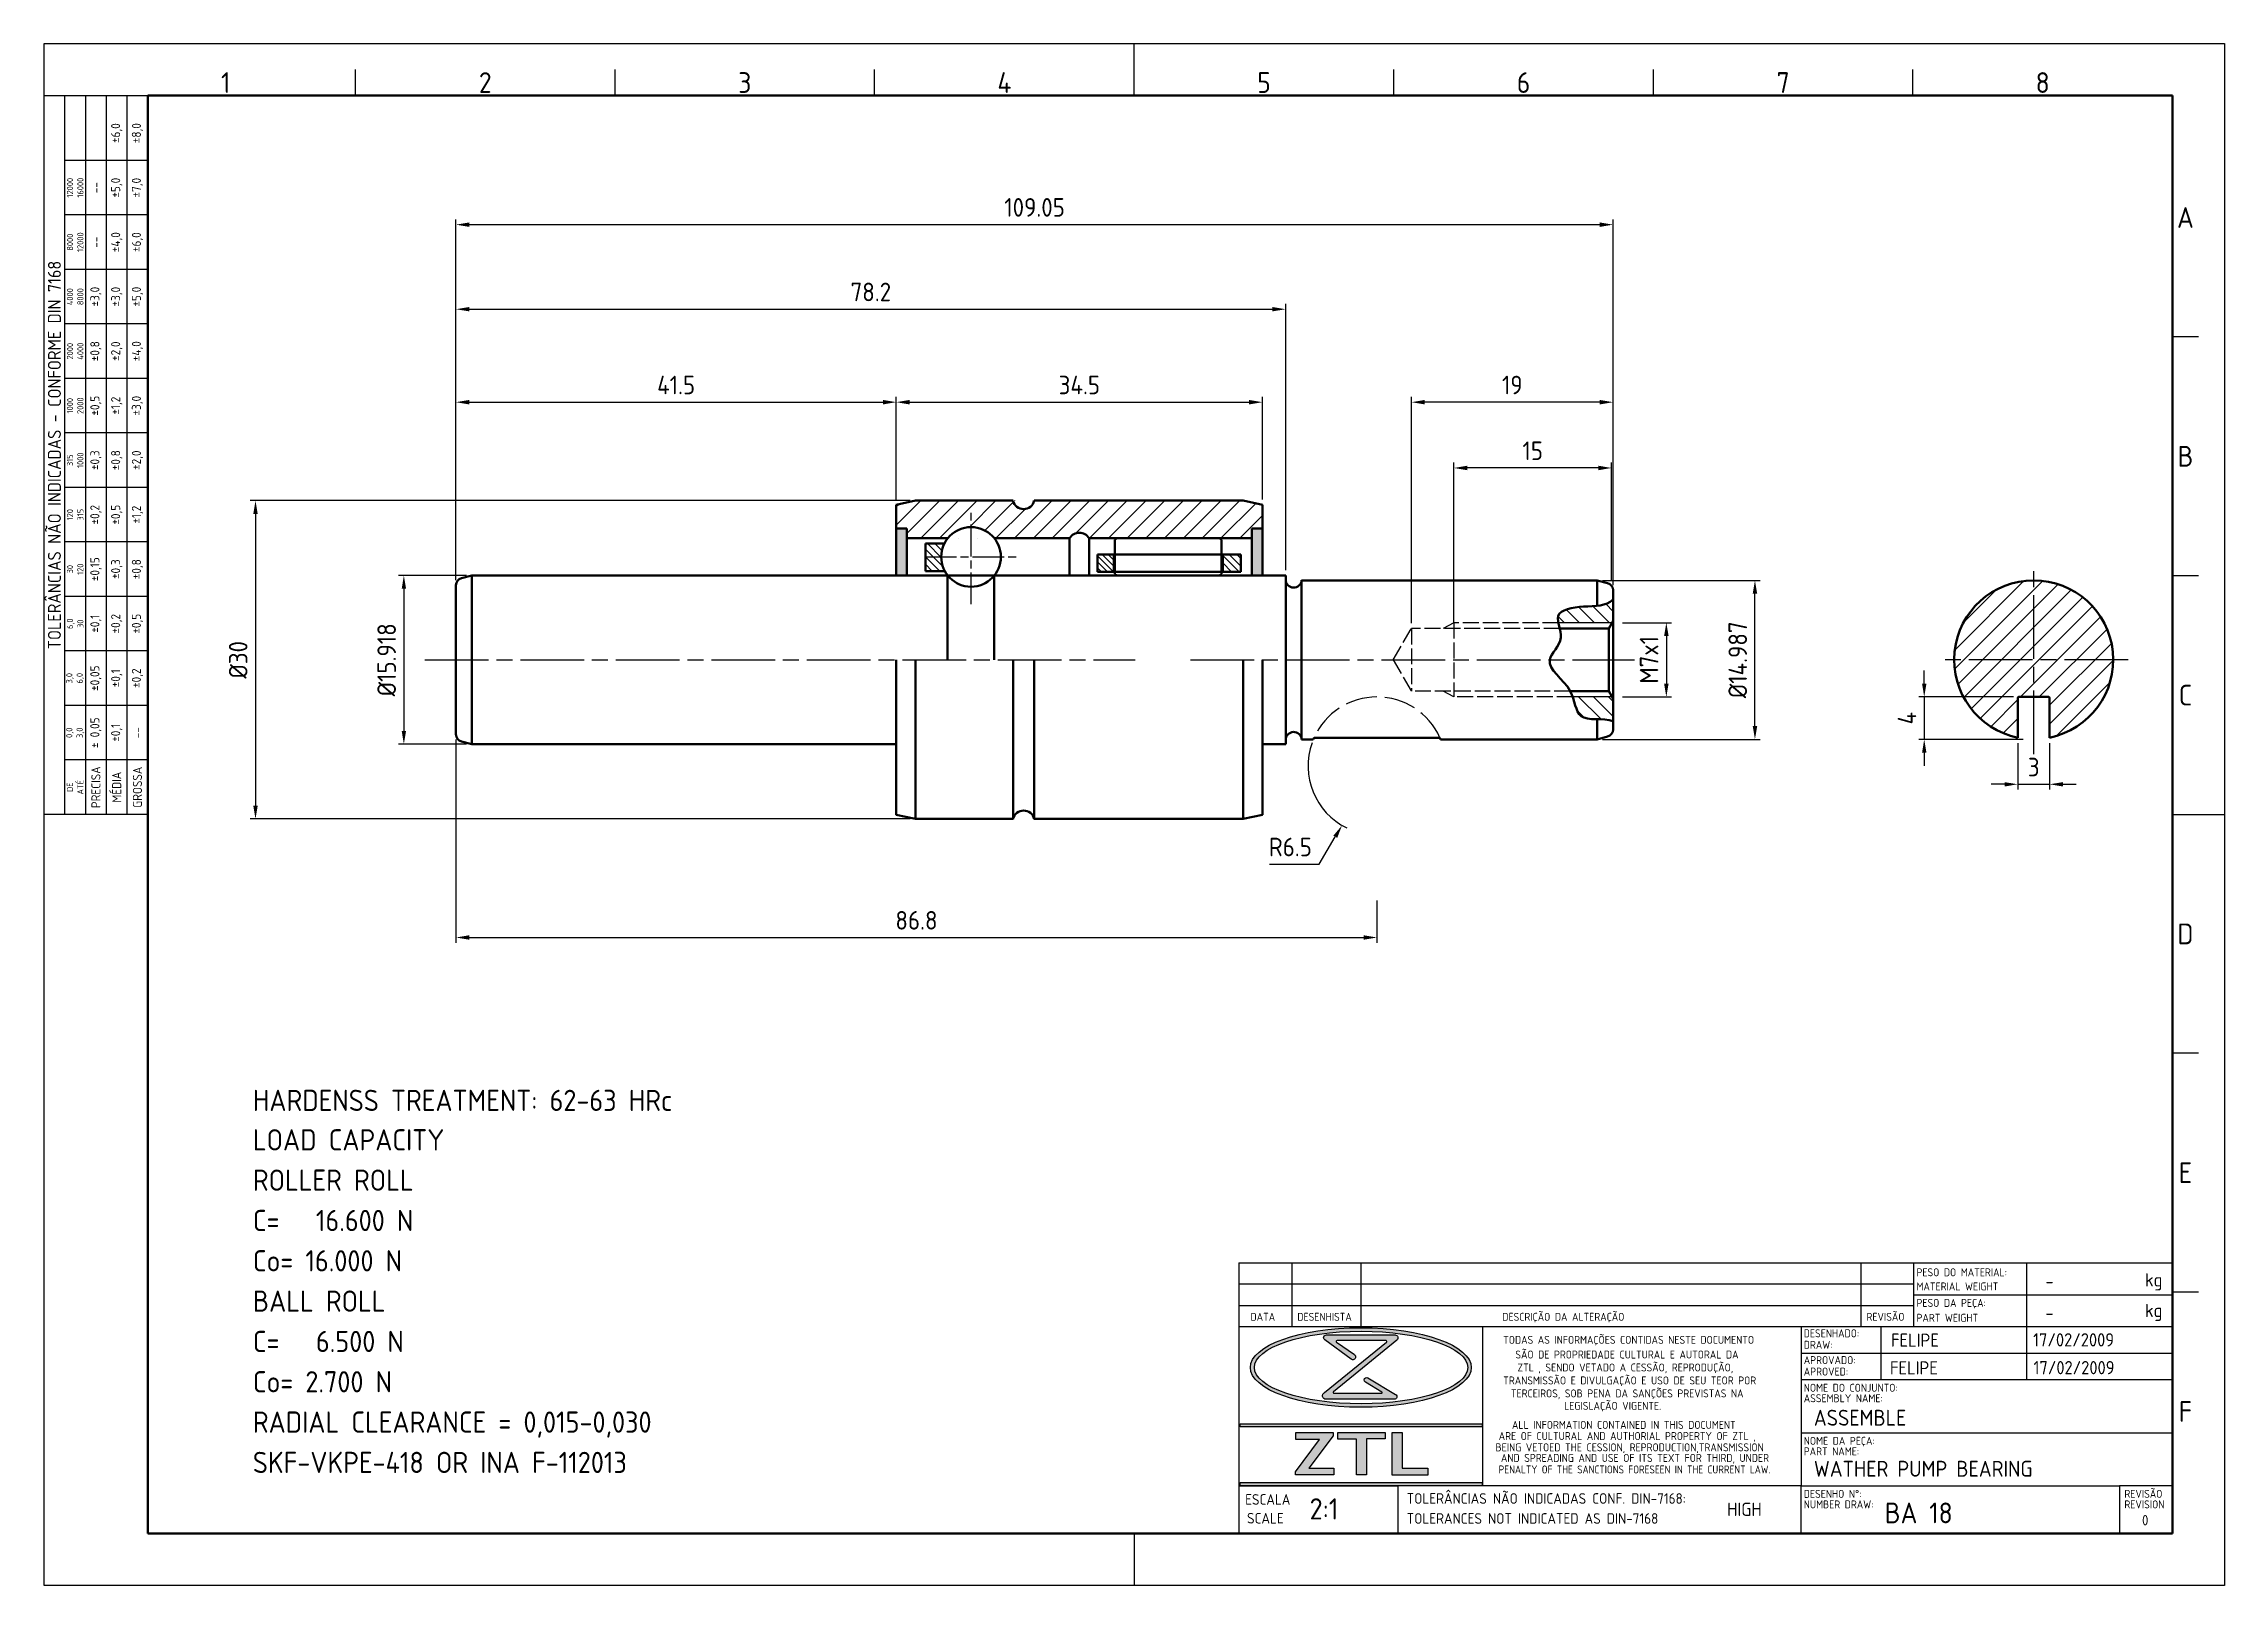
# Model space of a CAD drawing. Extents: x 0 to 205, y 0 to 145.
import ezdxf
from ezdxf.enums import TextEntityAlignment as Align

# ---------------------------------------------------------------- set-up
doc = ezdxf.new("R2010")
doc.units = 0
doc.header["$LTSCALE"] = 0.5
for name, pattern in [('AM_ISO02W050', [7.5, 6, -1.5]), ('AM_ISO02W050x2', [3.75, 3, -0.75]), ('AM_ISO08W050', [18, 12, -1.5, 3, -1.5]), ('AM_ISO08W050x2', [9, 6, -0.75, 1.5, -0.75])]:
    doc.linetypes.add(name, pattern=pattern)
doc.layers.get('0').update_dxf_attribs({"linetype": 'CONTINUOUS'})
doc.layers.get('Defpoints').update_dxf_attribs({"linetype": 'CONTINUOUS'})
for name, color, linetype, lineweight in [('AM_0', 7, 'CONTINUOUS', 50), ('AM_3', 6, 'AM_ISO02W050', 25), ('AM_5', 3, 'CONTINUOUS', 25), ('AM_7', 4, 'AM_ISO08W050', 25), ('AM_8', 1, 'CONTINUOUS', 25), ('AM_BOR', 7, 'CONTINUOUS', 50)]:
    doc.layers.add(name, color=color, linetype=linetype, lineweight=lineweight)
doc.styles.add('ACISOTS', font='isocp.shx', dxfattribs={"height": 1})
doc.styles.get("Standard").update_dxf_attribs({"font": 'ISOCP.SHX'})
doc.dimstyles.new('AM_ISO', dxfattribs={"dimtxt": 3.5, "dimasz": 2.5, "dimexe": 1, "dimexo": 1, "dimgap": 1.5, "dimtad": 1, "dimdsep": 46, "dimtxsty": 'Standard', "dimcen": 0, "dimclrd": 256, "dimclre": 256, "dimclrt": 2, "dimadec": 0, "dimazin": 2, "dimtp": 0.1, "dimtm": 0.1, "dimtfac": 0.71, "dimtdec": 3, "dimtmove": 0, "dimatfit": 3, "dimfxl": 1, "dimlwd": -1, "dimlwe": -1, "dimarcsym": 0})
doc.dimstyles.new('AM_ISO$4', dxfattribs={"dimtxt": 3.5, "dimasz": 2.5, "dimexe": 1, "dimexo": 1, "dimgap": 1.5, "dimtad": 1, "dimtoh": 1, "dimdsep": 46, "dimtxsty": 'Standard', "dimcen": 0, "dimclrd": 256, "dimclre": 256, "dimclrt": 2, "dimadec": 0, "dimazin": 2, "dimtp": 0.1, "dimtm": 0.1, "dimtfac": 0.71, "dimtofl": 0, "dimtmove": 0, "dimatfit": 3, "dimfxl": 1, "dimlwd": -1, "dimlwe": -1, "dimarcsym": 0})

# ---------------------------------------------------------------- blocks, each defined once
blk = doc.blocks.new('A3 ZTL')
for p, q in [((19.57, 280.82), (19.57, 9.78)), ((401.17, 280.82), (19.57, 280.82)), ((401.17, 9.78), (401.17, 280.82)), ((19.57, 9.78), (401.17, 9.78))]:
    blk.add_line(p, q)
at = {"layer": 'AM_BOR', "color": 135, "lineweight": 25}
for p, q in [((0, 0), (0, 290.61)), ((0, 290.61), (410.96, 290.61)), ((205.48, 280.82), (205.48, 290.61)), ((410.96, 290.61), (410.96, 0)), ((58.71, 280.82), (58.71, 285.71)), ((107.63, 280.82), (107.63, 285.71)), ((156.56, 280.82), (156.56, 285.71)), ((254.4, 280.82), (254.4, 285.71)), ((303.33, 280.82), (303.33, 285.71)), ((352.25, 280.82), (352.25, 285.71)), ((3.91, 145.3), (3.91, 280.82)), ((7.83, 280.82), (7.83, 145.3)), ((11.74, 280.82), (11.74, 145.3)), ((15.66, 145.3), (15.66, 280.82)), ((19.57, 268.59), (3.91, 268.59)), ((19.57, 258.32), (3.91, 258.32)), ((19.57, 248.04), (3.91, 248.04)), ((19.57, 237.77), (3.91, 237.77)), ((406.07, 235.32), (401.17, 235.32)), ((19.57, 227.5), (3.91, 227.5)), ((19.57, 217.22), (3.91, 217.22)), ((19.57, 206.95), (3.91, 206.95)), ((19.57, 196.67), (3.91, 196.67)), ((406.07, 190.31), (401.17, 190.31)), ((19.57, 186.4), (3.91, 186.4)), ((19.57, 176.13), (3.91, 176.13)), ((19.57, 165.85), (3.91, 165.85)), ((19.57, 155.58), (3.91, 155.58)), ((401.17, 145.3), (410.96, 145.3)), ((406.07, 100.29), (401.17, 100.29)), ((406.07, 55.28), (401.17, 55.28)), ((205.48, 9.78), (205.48, 0)), ((410.96, 0), (0, 0))]:
    blk.add_line(p, q, dxfattribs=at)
blk.add_lwpolyline([(19.57, 145.3), (0, 145.3), (0, 280.82), (19.57, 280.82)], close=True, dxfattribs=at)
at = {"layer": 'AM_BOR', "color": 135, "lineweight": 25, "style": 'ACISOTS'}
for s, p in [('1', (34.25, 283.27)), ('2', (83.17, 283.27)), ('3', (132.09, 283.27)), ('4', (181.02, 283.27)), ('5', (229.94, 283.27)), ('6', (278.86, 283.27)), ('7', (327.79, 283.27)), ('8', (376.71, 283.27)), ('A', (403.62, 257.83)), ('B', (403.62, 212.82)), ('C', (403.62, 167.81)), ('D', (403.62, 122.8)), ('E', (403.62, 77.79)), ('F', (403.62, 32.78))]:
    blk.add_text(s, height=3.91, dxfattribs=at).set_placement(p, align=Align.MIDDLE)
at = {"layer": 'AM_BOR', "color": 135, "lineweight": 25, "attachment_point": 5, "rotation": 90}
for s, insert, char_height, width in [('±6,0', (13.7, 273.73), 1.712, 10.274), ('±8,0', (17.61, 273.73), 1.712, 10.274), ('12000\\P16000', (5.87, 263.45), 1.174, 10.274), ('--', (9.78, 263.45), 1.712, 10.274), ('±5,0', (13.7, 263.45), 1.712, 10.274), ('±7,0', (17.61, 263.45), 1.712, 10.274), ('±4,0', (13.7, 253.18), 1.712, 10.274), ('±6,0', (17.61, 253.18), 1.712, 10.274), ('8000\\P12000', (5.87, 253.18), 1.174, 10.274), ('--', (9.78, 253.18), 1.712, 10.274), ('{\\Fisocp.shx|c0;TOLERÂNCIAS NÃO INDICADAS - CONFORME DIN 7168}', (1.96, 213.06), 2.4462, 135.5186), ('4000\\P8000', (5.87, 242.91), 1.174, 10.274), ('±3,0', (9.78, 242.91), 1.712, 10.274), ('±3,0', (13.7, 242.91), 1.712, 10.274), ('±5,0', (17.61, 242.91), 1.712, 10.274), ('±0,8', (9.78, 232.63), 1.712, 10.274), ('±2,0', (13.7, 232.63), 1.712, 10.274), ('±4,0', (17.61, 232.63), 1.712, 10.274), ('2000\\P4000', (5.87, 232.63), 1.174, 10.274), ('1000\\P2000', (5.87, 222.36), 1.174, 10.274), ('±0,5', (9.78, 222.36), 1.712, 10.274), ('±1,2', (13.7, 222.36), 1.712, 10.274), ('±3,0', (17.61, 222.36), 1.712, 10.274), ('±0,3', (9.78, 212.08), 1.712, 10.274), ('±0,8', (13.7, 212.08), 1.712, 10.274), ('±2,0', (17.61, 212.08), 1.712, 10.274), ('315\\P1000', (5.87, 212.08), 1.174, 10.274), ('120\\P315', (5.87, 201.81), 1.174, 10.274), ('±0,2', (9.78, 201.81), 1.712, 10.274), ('±0,5', (13.7, 201.81), 1.712, 10.274), ('±1,2', (17.61, 201.81), 1.712, 10.274), ('±0,15', (9.78, 191.54), 1.712, 10.274), ('±0,3', (13.7, 191.54), 1.712, 10.274), ('±0,8', (17.61, 191.54), 1.712, 10.274), ('30\\P120', (5.87, 191.54), 1.174, 10.274), ('6,0\\P30', (5.87, 181.26), 1.174, 10.274), ('±0,1', (9.78, 181.26), 1.712, 10.274), ('±0,2', (13.7, 181.26), 1.712, 10.274), ('±0,5', (17.61, 181.26), 1.712, 10.274), ('±0,05', (9.78, 170.99), 1.712, 10.274), ('±0,2', (17.61, 170.99), 1.712, 10.274), ('3,0\\P6,0', (5.87, 170.99), 1.174, 10.274), ('±0,1', (13.7, 170.99), 1.712, 10.274), ('0,0\\P3,0', (5.87, 160.71), 1.174, 10.274), ('± 0,05', (9.78, 160.71), 1.712, 10.274), ('\\pt4.69206;±0,1', (13.7, 160.71), 1.7123, 10.274), ('--', (17.61, 160.71), 1.712, 10.274), ('PRECISA', (9.78, 150.44), 1.712, 10.274), ('MÉDIA', (13.7, 150.44), 1.712, 10.274), ('GROSSA', (17.61, 150.44), 1.712, 10.274), ('{\\Fisocp.shx|c0;DE\\PATÉ}', (5.87, 150.44), 1.1742, 10.274)]:
    blk.add_mtext(s, dxfattribs=dict(at, insert=insert, char_height=char_height, width=width))
blk = doc.blocks.new('LEGENDAZTL-1')
at = {"layer": 'AM_8'}
h = blk.add_hatch(color=135, dxfattribs=at)
edge = h.paths.add_edge_path()
edge.add_ellipse((23.01, 31.29), major_axis=(20.82, 0), ratio=0.359907, start_angle=191.4592, end_angle=452.8175)
edge.add_ellipse((23.01, 31.29), major_axis=(20.82, 0), ratio=0.359907, start_angle=92.8175, end_angle=191.4592)
edge = h.paths.add_edge_path(flags=16)
edge.add_ellipse((23.07, 31.29), major_axis=(20.11, 0), ratio=0.340664, start_angle=93.067, end_angle=371.4592)
edge.add_ellipse((23.07, 31.29), major_axis=(20.11, 0), ratio=0.340664, start_angle=11.4592, end_angle=93.067)
h = blk.add_hatch(color=135, dxfattribs=at)
edge = h.paths.add_edge_path()
edge.add_line((27.86, 36.04), (16.14, 26.55))
edge.add_arc((16.46, 25.96), 0.662, 118.1409, 270)
edge.add_line((16.46, 25.3), (29.34, 25.3))
edge.add_arc((29.33, 25.79), 0.488, 271.9685, 418.9108)
edge.add_line((29.58, 26.21), (24.36, 29.35))
edge.add_arc((24.11, 28.95), 0.475, 58.6682, 238.8052)
edge.add_line((23.87, 28.54), (26.98, 26.65))
edge.add_arc((26.92, 26.56), 0.12, -90, 54.6545, ccw=False)
edge.add_line((26.92, 26.44), (17.93, 26.44))
edge.add_arc((17.96, 26.6), 0.167, 129.2364, 260.8226, ccw=False)
edge.add_line((17.86, 26.73), (29.79, 36.47))
edge.add_arc((29.47, 36.9), 0.529, 306.0702, 450)
edge.add_line((29.47, 37.43), (16.54, 37.43))
edge.add_arc((16.52, 36.92), 0.513, 87.7272, 233.7471)
edge.add_line((16.21, 36.5), (21.18, 32.86))
edge.add_arc((21.5, 33.28), 0.527, 232.4714, 414.7334)
edge.add_line((21.81, 33.71), (18.46, 36.07))
edge.add_arc((18.53, 36.2), 0.144, 90, 242.5235, ccw=False)
edge.add_line((18.53, 36.35), (27.78, 36.35))
edge.add_arc((27.75, 36.17), 0.176, -50.9964, 80.7655, ccw=False)
for points in [[(0.28, 20.1), (45.87, 20.1), (45.87, 20.7), (0.28, 20.7)], [(10.71, 11.65), (10.71, 11.05), (17.9, 11.05), (17.9, 12.32), (13.24, 12.32), (17.77, 18.44), (17.77, 19.04), (10.78, 19.04), (10.78, 17.71), (15.21, 17.71)], [(18.7, 17.78), (22.17, 17.78), (22.17, 11.05), (24.07, 11.05), (24.07, 17.84), (27.63, 17.84), (27.63, 19.04), (18.7, 19.04)], [(35.62, 11.02), (35.62, 12.32), (30.79, 12.32), (30.79, 19.04), (28.93, 19.04), (28.93, 11.02)], [(45.87, 9.6), (0.28, 9.6), (0.28, 9), (45.87, 9)]]:
    blk.add_hatch(color=135, dxfattribs=at).paths.add_polyline_path(points)
at = {"layer": 'AM_8', "color": 135}
for p, q in [((0, 51), (176, 51)), ((0, 51), (0, 0)), ((10, 51), (10, 39)), ((23, 51), (23, 39)), ((117.25, 51), (117.25, 39)), ((127.25, 39), (127.25, 51)), ((148.5, 51), (148.5, 45)), ((176, 0), (176, 51)), ((127.25, 47), (0, 47)), ((0, 43), (127.25, 43)), ((127.25, 45), (176, 45)), ((148.5, 45), (148.5, 39)), ((0, 39), (106, 39)), ((16.54, 37.43), (29.47, 37.43)), ((45.93, 39), (45.93, 9)), ((106, 39), (106, 20)), ((106, 39), (176, 39)), ((121, 39), (121, 29)), ((148.5, 39), (148.5, 29)), ((106, 34), (176, 34)), ((106, 29), (176, 29)), ((0.28, 20.1), (0.28, 20.7)), ((0.28, 20.7), (45.87, 20.7)), ((45.87, 20.7), (45.87, 20.1)), ((45.87, 20.1), (0.28, 20.1)), ((10.71, 11.65), (15.21, 17.71)), ((10.78, 17.71), (10.78, 19.04)), ((10.78, 19.04), (17.77, 19.04)), ((15.21, 17.71), (10.78, 17.71)), ((17.77, 18.44), (13.24, 12.32)), ((17.77, 19.04), (17.77, 18.44)), ((18.7, 17.78), (18.7, 19.04)), ((18.7, 19.04), (27.63, 19.04)), ((22.17, 17.78), (18.7, 17.78)), ((22.17, 11.05), (22.17, 17.78)), ((24.07, 17.84), (24.07, 11.05)), ((27.63, 17.84), (24.07, 17.84)), ((27.63, 19.04), (27.63, 17.84)), ((28.93, 11.02), (28.93, 19.04)), ((28.93, 19.04), (30.79, 19.04)), ((30.79, 19.04), (30.79, 12.32)), ((106, 20), (106, 9)), ((106, 19), (176, 19)), ((0, 9), (30, 9)), ((106, 9), (0, 9)), ((0.28, 9.6), (45.87, 9.6)), ((0.28, 9), (0.28, 9.6)), ((45.87, 9), (0.28, 9)), ((10.71, 11.05), (10.71, 11.65)), ((17.9, 11.05), (10.71, 11.05)), ((13.24, 12.32), (17.9, 12.32)), ((17.9, 12.32), (17.9, 11.05)), ((24.07, 11.05), (22.17, 11.05)), ((35.62, 11.02), (28.93, 11.02)), ((30, 9), (30, 0)), ((30.79, 12.32), (35.62, 12.32)), ((35.62, 12.32), (35.62, 11.02)), ((45.87, 9.6), (45.87, 9)), ((106, 0), (106, 9)), ((106, 9), (166, 9)), ((176, 9), (166, 9)), ((166, 9), (166, 0)), ((0, 0), (176, 0))]:
    blk.add_line(p, q, dxfattribs=at)
blk.add_lwpolyline([(16.54, 37.43), (29.47, 37.43, -0.726075), (29.79, 36.47), (17.86, 26.73, 0.646844), (17.93, 26.44), (26.92, 26.44, 0.730915), (26.98, 26.65), (23.87, 28.54, -1.001197), (24.36, 29.35), (29.58, 26.21, -0.746343), (29.34, 25.3), (16.46, 25.3, -0.780296), (16.14, 26.55), (27.86, 36.04, 0.647932), (27.78, 36.35), (18.53, 36.35, 0.78497), (18.46, 36.07), (21.81, 33.71, -1.019937), (21.18, 32.86), (16.21, 36.5, -0.740095), (16.54, 37.43, -0.257794)], format="xyb", dxfattribs=at)
for centre, major_axis, ratio in [((23.01, 31.29), (-20.82, 0), 0.359907), ((23.07, 31.29), (-20.11, 0), 0.340664)]:
    blk.add_ellipse(centre, major_axis=major_axis, ratio=ratio, dxfattribs=at)
for s, height, p in [('PESO DO MATERIAL:', 1.5, (127.75, 48.48)), ('MATERIAL WEIGHT', 1.5, (127.75, 45.82)), ('kg', 2.5, (170.83, 46.56)), ('DATA', 1.5, (2.22, 40.09)), ('DESENHISTA', 1.5, (11.05, 40.09)), ('DESCRIÇÃO DA ALTERAÇÃO', 1.5, (49.68, 40.09)), ('REVISÃO', 1.5, (118.32, 40.09)), ('PESO DA PEÇA:', 1.5, (127.75, 42.71)), ('PART WEIGHT', 1.5, (127.75, 39.91)), ('kg', 2.5, (170.83, 40.79)), ('TODAS AS INFORMAÇÕES CONTIDAS NESTE DOCUMENTO', 1.5, (49.85, 35.75)), ('DESENHADO:', 1.5, (106.5, 36.98)), ('SÃO DE PROPRIEDADE CULTURAL E AUTORAL DA', 1.5, (52.14, 32.98)), ('APROVADO:', 1.5, (106.5, 31.93)), ('DRAW:', 1.5, (106.5, 34.82)), ('TRANSMISSÃO E DIVULGAÇÃO E USO DE SEU TEOR POR', 1.5, (49.85, 28.1)), ('ZTL , SENDO VETADO A CESSÃO, REPRODUÇÃO,', 1.5, (52.53, 30.54)), ('APROVED:', 1.5, (106.5, 29.77)), ('TERCEIROS, SOB PENA DA SANÇÕES PREVISTAS NA', 1.5, (51.3, 25.66)), ('LEGISLAÇÃO VIGENTE.', 1.5, (61.33, 23.31)), ('ASSEMBLY NAME:', 1.5, (106.5, 24.74)), ('NOME DO CONJUNTO:', 1.5, (106.5, 26.72)), ('ALL INFORMATION CONTAINED IN THIS DOCUMENT', 1.5, (51.5, 19.72)), ('BEING VETOED THE CESSION, REPRODUCTION,TRANSMISSION', 1.5, (48.41, 15.49)), ('ARE OF CULTURAL AND AUTHORIAL PROPERTY OF ZTL ,', 1.5, (49, 17.62)), ('NOME DA PEÇA:', 1.5, (106.5, 16.72)), ('AND SPREADING AND USE OF ITS TEXT FOR THIRD, UNDER', 1.5, (49.42, 13.49)), ('PART NAME:', 1.5, (106.5, 14.74)), ('TOLERÂNCIAS NÃO INDICADAS CONF. DIN-7168:', 2, (31.66, 5.6)), ('DESENHO N%%d:', 1.5, (106.5, 6.72)), ('REVISÃO', 1.5, (166.93, 6.72)), ('ESCALA', 2, (1.21, 5.42)), ('NUMBER DRAW:', 1.5, (106.5, 4.74)), ('REVISION', 1.5, (166.93, 4.74)), ('SCALE', 2, (1.57, 1.88)), ('TOLERANCES NOT INDICATED AS DIN-7168', 2, (31.66, 1.83))]:
    blk.add_text(s, height=height, dxfattribs=at).set_placement(p)
at = {"layer": 'AM_8', "color": 135, "width": 0.95}
blk.add_text('PENALTY OF THE SANCTIONS FORESEEN IN THE CURRENT LAW.', height=1.5, dxfattribs=at).set_placement((48.99, 11.32))
at = {"layer": 'AM_8', "color": 135}
for tag, height, p in [('PESO', 2.5, (152.06, 47.53)), ('PESO', 2.5, (152.06, 41.58)), ('DESN.', 2.5, (122.94, 36.44)), ('DATADES', 2.5, (149.73, 36.5)), ('APROV', 2.5, (122.75, 31.22)), ('DATAAPROV', 2.5, (149.81, 31.25)), ('CONJUNTO', 3, (108.41, 21.81)), ('PEÇA', 3, (108.4, 12.2)), ('NºDESENHO', 3.91, (121.76, 3.88))]:
    blk.add_attdef(tag, text='', height=height, dxfattribs=at).set_placement(p, align=Align.MIDDLE_LEFT)
at = {"layer": 'AM_8', "color": 135, "style": 'ACISOTS'}
for tag, p, height in [('GEN-TITLE-SCA{12.7}', (13.36, 2.64), 4), ('GEN-TITLE-DWG{30.6}', (92.5, -2.65), 2)]:
    blk.add_attdef(tag, p, '', height=height, dxfattribs=at)
at = {"layer": 'AM_8', "color": 135}
for tag, height, p in [('TOL.N.IND', 2.5, (95.33, 4.56)), ('REV.', 1.96, (170.86, 2.49))]:
    blk.add_attdef(tag, text='', height=height, dxfattribs=at).set_placement(p, align=Align.MIDDLE_CENTER)
blk = doc.blocks.new('*D45')
at = {"layer": 'AM_5'}
for p, q in [((38.82, 79.71), (38.82, 60.56)), ((125.62, 64.54), (125.62, 60.56)), ((40.07, 61.06), (124.37, 61.06))]:
    blk.add_line(p, q, dxfattribs=at)
for points in [[(40.07, 61.27), (40.07, 60.85), (38.82, 61.06)], [(124.37, 61.27), (124.37, 60.85), (125.62, 61.06)]]:
    blk.add_solid(points, dxfattribs=at)
at = {"layer": 'Defpoints', "color": 0}
for p in [(38.82, 80.21), (125.62, 65.04), (125.62, 61.06)]:
    blk.add_point(p, dxfattribs=at)
at = {"layer": 'AM_5', "color": 3, "insert": (82.22, 62.68), "char_height": 1.75, "attachment_point": 5}
blk.add_mtext('86.8', dxfattribs=at)
blk = doc.blocks.new('*D46')
at = {"layer": 'AM_5'}
for p, q in [((39.82, 95.18), (33.41, 95.18)), ((33.91, 93.93), (33.91, 80.52)), ((39.82, 79.27), (33.41, 79.27))]:
    blk.add_line(p, q, dxfattribs=at)
for points in [[(33.71, 93.93), (34.12, 93.93), (33.91, 95.18)], [(33.71, 80.52), (34.12, 80.52), (33.91, 79.27)]]:
    blk.add_solid(points, dxfattribs=at)
at = {"layer": 'Defpoints', "color": 0}
for p in [(40.32, 95.18), (33.91, 79.27), (40.32, 79.27)]:
    blk.add_point(p, dxfattribs=at)
at = {"layer": 'AM_5', "color": 3, "insert": (32.29, 87.23), "char_height": 1.75, "attachment_point": 5, "rotation": 90}
blk.add_mtext('%%C15.918', dxfattribs=at)
blk = doc.blocks.new('*D47')
at = {"layer": 'AM_5'}
for p, q in [((81.62, 102.23), (19.43, 102.23)), ((19.93, 100.98), (19.93, 73.48)), ((81.62, 72.23), (19.43, 72.23))]:
    blk.add_line(p, q, dxfattribs=at)
for points in [[(19.72, 100.98), (20.14, 100.98), (19.93, 102.23)], [(19.72, 73.48), (20.14, 73.48), (19.93, 72.23)]]:
    blk.add_solid(points, dxfattribs=at)
at = {"layer": 'Defpoints', "color": 0}
for p in [(82.12, 102.23), (19.93, 72.23), (82.12, 72.23)]:
    blk.add_point(p, dxfattribs=at)
at = {"layer": 'AM_5', "color": 3, "insert": (18.3, 87.23), "char_height": 1.75, "attachment_point": 5, "rotation": 90}
blk.add_mtext('%%C30', dxfattribs=at)
blk = doc.blocks.new('*D48')
at = {"layer": 'AM_5'}
for p, q in [((38.82, 94.75), (38.82, 112.01)), ((40.07, 111.51), (79.07, 111.51)), ((80.32, 102.33), (80.32, 112.01))]:
    blk.add_line(p, q, dxfattribs=at)
for points in [[(40.07, 111.72), (40.07, 111.3), (38.82, 111.51)], [(79.07, 111.72), (79.07, 111.3), (80.32, 111.51)]]:
    blk.add_solid(points, dxfattribs=at)
at = {"layer": 'Defpoints', "color": 0}
for p in [(80.32, 111.51), (80.32, 101.83), (38.82, 94.25)]:
    blk.add_point(p, dxfattribs=at)
at = {"layer": 'AM_5', "color": 3, "insert": (59.57, 113.13), "char_height": 1.75, "attachment_point": 5}
blk.add_mtext('41.5', dxfattribs=at)
blk = doc.blocks.new('*D49')
at = {"layer": 'AM_5'}
for p, q in [((80.32, 102.33), (80.32, 112.01)), ((81.57, 111.51), (113.57, 111.51)), ((114.82, 102.33), (114.82, 112.01))]:
    blk.add_line(p, q, dxfattribs=at)
for points in [[(81.57, 111.72), (81.57, 111.3), (80.32, 111.51)], [(113.57, 111.72), (113.57, 111.3), (114.82, 111.51)]]:
    blk.add_solid(points, dxfattribs=at)
at = {"layer": 'Defpoints', "color": 0}
for p in [(114.82, 111.51), (80.32, 101.83), (114.82, 101.83)]:
    blk.add_point(p, dxfattribs=at)
at = {"layer": 'AM_5', "color": 3, "insert": (97.57, 113.13), "char_height": 1.75, "attachment_point": 5}
blk.add_mtext('34.5', dxfattribs=at)
blk = doc.blocks.new('*D50')
at = {"layer": 'AM_5'}
for p, q in [((38.82, 94.75), (38.82, 120.77)), ((40.07, 120.27), (115.77, 120.27)), ((117.02, 95.68), (117.02, 120.77))]:
    blk.add_line(p, q, dxfattribs=at)
for points in [[(40.07, 120.48), (40.07, 120.07), (38.82, 120.27)], [(115.77, 120.48), (115.77, 120.07), (117.02, 120.27)]]:
    blk.add_solid(points, dxfattribs=at)
at = {"layer": 'Defpoints', "color": 0}
for p in [(117.02, 120.27), (117.02, 95.18), (38.82, 94.25)]:
    blk.add_point(p, dxfattribs=at)
at = {"layer": 'AM_5', "color": 3, "insert": (77.92, 121.9), "char_height": 1.75, "attachment_point": 5}
blk.add_mtext('78.2', dxfattribs=at)
blk = doc.blocks.new('*D51')
at = {"layer": 'AM_5'}
for p, q in [((38.82, 94.75), (38.82, 128.74)), ((146.62, 128.24), (40.07, 128.24)), ((147.87, 94.28), (147.87, 128.74))]:
    blk.add_line(p, q, dxfattribs=at)
for points in [[(40.07, 128.45), (40.07, 128.03), (38.82, 128.24)], [(146.62, 128.45), (146.62, 128.03), (147.87, 128.24)]]:
    blk.add_solid(points, dxfattribs=at)
at = {"layer": 'Defpoints', "color": 0}
for p in [(38.82, 128.24), (38.82, 94.25), (147.87, 93.78)]:
    blk.add_point(p, dxfattribs=at)
at = {"layer": 'AM_5', "color": 3, "insert": (93.35, 129.87), "char_height": 1.75, "attachment_point": 5}
blk.add_mtext('109.05', dxfattribs=at)
blk = doc.blocks.new('*D52')
at = {"layer": 'AM_5'}
for p, q in [((128.87, 90.68), (128.87, 112.01)), ((146.62, 111.51), (130.12, 111.51)), ((147.87, 94.28), (147.87, 112.01))]:
    blk.add_line(p, q, dxfattribs=at)
for points in [[(130.12, 111.72), (130.12, 111.3), (128.87, 111.51)], [(146.62, 111.72), (146.62, 111.3), (147.87, 111.51)]]:
    blk.add_solid(points, dxfattribs=at)
at = {"layer": 'Defpoints', "color": 0}
for p in [(128.87, 111.51), (147.87, 93.78), (128.87, 90.18)]:
    blk.add_point(p, dxfattribs=at)
at = {"layer": 'AM_5', "color": 3, "insert": (138.37, 113.13), "char_height": 1.75, "attachment_point": 5}
blk.add_mtext('19', dxfattribs=at)
blk = doc.blocks.new('*D54')
at = {"layer": 'AM_5'}
for p, q in [((132.87, 90.68), (132.87, 105.81)), ((146.48, 105.31), (134.12, 105.31)), ((147.73, 94.71), (147.73, 105.81))]:
    blk.add_line(p, q, dxfattribs=at)
for points in [[(134.12, 105.52), (134.12, 105.1), (132.87, 105.31)], [(146.48, 105.52), (146.48, 105.1), (147.73, 105.31)]]:
    blk.add_solid(points, dxfattribs=at)
at = {"layer": 'Defpoints', "color": 0}
for p in [(132.87, 105.31), (147.73, 94.21), (132.87, 90.18)]:
    blk.add_point(p, dxfattribs=at)
at = {"layer": 'AM_5', "color": 3, "insert": (140.3, 106.93), "char_height": 1.75, "attachment_point": 5}
blk.add_mtext('15', dxfattribs=at)
blk = doc.blocks.new('*D55')
at = {"layer": 'AM_5'}
for p, q in [((120.17, 67.96), (121.69, 70.55)), ((115.5, 67.96), (120.17, 67.96))]:
    blk.add_line(p, q, dxfattribs=at)
blk.add_arc((125.62, 77.23), 6.5, 160.3313, 243.9619, dxfattribs=at)
blk.add_solid([(121.51, 70.66), (121.87, 70.45), (122.33, 71.63)], dxfattribs=at)
at = {"layer": 'Defpoints', "color": 0}
for p in [(125.62, 77.23), (122.33, 71.63)]:
    blk.add_point(p, dxfattribs=at)
at = {"layer": 'AM_5', "color": 3, "insert": (117.46, 69.59), "char_height": 1.75, "attachment_point": 5}
blk.add_mtext('R6.5', dxfattribs=at)
blk = doc.blocks.new('*D56')
at = {"layer": 'AM_5'}
for p, q in [((177.19, 84.98), (177.19, 86.23)), ((185.61, 83.73), (176.69, 83.73)), ((177.19, 83.73), (177.19, 79.73)), ((186.51, 79.73), (176.69, 79.73)), ((177.19, 78.48), (177.19, 77.23))]:
    blk.add_line(p, q, dxfattribs=at)
for points in [[(176.99, 84.98), (177.4, 84.98), (177.19, 83.73)], [(176.99, 78.48), (177.4, 78.48), (177.19, 79.73)]]:
    blk.add_solid(points, dxfattribs=at)
at = {"layer": 'Defpoints', "color": 0}
for p in [(186.11, 83.73), (177.19, 79.73), (187.01, 79.73)]:
    blk.add_point(p, dxfattribs=at)
at = {"layer": 'AM_5', "color": 3, "insert": (175.57, 81.73), "char_height": 1.75, "attachment_point": 5, "rotation": 90}
blk.add_mtext('4', dxfattribs=at)
blk = doc.blocks.new('*D57')
at = {"layer": 'AM_5'}
for p, q in [((186.01, 79.38), (186.01, 75)), ((189.01, 79.38), (189.01, 75)), ((184.76, 75.5), (183.51, 75.5)), ((186.01, 75.5), (189.01, 75.5)), ((190.26, 75.5), (191.51, 75.5))]:
    blk.add_line(p, q, dxfattribs=at)
for points in [[(184.76, 75.7), (184.76, 75.29), (186.01, 75.5)], [(190.26, 75.7), (190.26, 75.29), (189.01, 75.5)]]:
    blk.add_solid(points, dxfattribs=at)
at = {"layer": 'Defpoints', "color": 0}
for p in [(186.01, 79.88), (189.01, 79.88), (189.01, 75.5)]:
    blk.add_point(p, dxfattribs=at)
at = {"layer": 'AM_5', "color": 3, "insert": (187.51, 77.12), "char_height": 1.75, "attachment_point": 5}
blk.add_mtext('3', dxfattribs=at)
blk = doc.blocks.new('*D58')
at = {"layer": 'AM_5'}
for p, q in [((148.77, 90.73), (153.39, 90.73)), ((152.89, 89.48), (152.89, 84.98)), ((148.77, 83.73), (153.39, 83.73))]:
    blk.add_line(p, q, dxfattribs=at)
for points in [[(152.68, 89.48), (153.1, 89.48), (152.89, 90.73)], [(152.68, 84.98), (153.1, 84.98), (152.89, 83.73)]]:
    blk.add_solid(points, dxfattribs=at)
at = {"layer": 'Defpoints', "color": 0}
for p in [(148.27, 90.73), (148.27, 83.73), (152.89, 83.73)]:
    blk.add_point(p, dxfattribs=at)
at = {"layer": 'AM_5', "color": 3, "insert": (151.26, 87.23), "char_height": 1.75, "attachment_point": 5, "rotation": 90}
blk.add_mtext('M7x1', dxfattribs=at)
blk = doc.blocks.new('*D59')
at = {"layer": 'AM_5'}
for p, q in [((146.87, 94.72), (161.74, 94.72)), ((161.24, 80.98), (161.24, 93.47)), ((146.87, 79.73), (161.74, 79.73))]:
    blk.add_line(p, q, dxfattribs=at)
for points in [[(161.03, 93.47), (161.45, 93.47), (161.24, 94.72)], [(161.03, 80.98), (161.45, 80.98), (161.24, 79.73)]]:
    blk.add_solid(points, dxfattribs=at)
at = {"layer": 'Defpoints', "color": 0}
for p in [(146.37, 94.72), (161.24, 94.72), (146.37, 79.73)]:
    blk.add_point(p, dxfattribs=at)
at = {"layer": 'AM_5', "color": 3, "insert": (159.62, 87.23), "char_height": 1.75, "attachment_point": 5, "rotation": 90}
blk.add_mtext('%%C14.987', dxfattribs=at)

msp = doc.modelspace()

# ---------------------------------------------------------------- hatches: boundary and pattern name
at = {"layer": 'AM_3'}
h = msp.add_hatch(dxfattribs=at)
h.set_pattern_fill('ANSI31', color=256, scale=15, style=0)
h.paths.add_polyline_path([(78.28, 102.97), (76.72, 102.97), (76.72, 95.97), (83.47, 95.97), (83.47, 99.97, -0.267949)])
h.paths.add_polyline_path([(83.47, 63.97), (76.72, 63.97), (76.72, 56.97), (78.28, 56.97, -0.267949), (83.47, 59.97)])
h = msp.add_hatch(dxfattribs=at)
h.set_pattern_fill('ANSI31', color=256, scale=15, style=0)
h.paths.add_polyline_path([(86.47, 95.97), (90.22, 99.72), (90.22, 102.97), (88.67, 102.97, -0.267949), (83.47, 99.97), (83.47, 95.97)])
h.paths.add_polyline_path([(90.22, 56.97), (90.22, 60.22), (86.47, 63.97), (83.47, 63.97), (83.47, 59.97, -0.267949), (88.67, 56.97)])
at = {"layer": 'AM_8'}
h = msp.add_hatch(dxfattribs=at)
h.set_pattern_fill('_U', color=256, scale=1.25, angle=45, style=0, pattern_type=0)
h.set_pattern_definition([(45, (-24.8899, 0), (-0.8838835, 0.8838835), [])])
edge = h.paths.add_edge_path()
edge.add_line((82.12, 102.23), (80.32, 101.83))
edge.add_line((80.32, 101.83), (80.32, 99.6))
edge.add_line((80.32, 99.6), (81.32, 99.6))
edge.add_line((81.32, 99.6), (81.32, 98.68))
edge.add_line((81.32, 98.68), (85.16, 98.68))
edge.add_arc((87.36, 96.93), 2.81, 38.5357, 141.4643, ccw=False)
edge.add_line((89.55, 98.68), (96.65, 98.68))
edge.add_arc((97.57, 98.14), 1.07, 30.7676, 149.2324, ccw=False)
edge.add_line((98.49, 98.68), (113.82, 98.68))
edge.add_line((113.82, 98.68), (113.82, 99.6))
edge.add_line((113.82, 99.6), (114.82, 99.6))
edge.add_line((114.82, 99.6), (114.82, 101.83))
edge.add_line((114.82, 101.83), (113.02, 102.23))
edge.add_line((113.02, 102.23), (93.32, 102.23))
edge.add_arc((92.32, 102.45), 1.02, 192.6804, 347.3196, ccw=False)
edge.add_line((91.32, 102.23), (82.12, 102.23))
for points in [[(81.32, 99.6), (81.32, 95.18), (80.32, 95.18), (80.32, 99.6)], [(114.82, 99.6), (114.82, 95.18), (113.82, 95.18), (113.82, 99.6)]]:
    msp.add_hatch(color=256, dxfattribs=at).paths.add_polyline_path(points)
h = msp.add_hatch(dxfattribs=at)
h.set_pattern_fill('_U', color=256, scale=0.5, angle=45, style=0, pattern_type=0)
h.set_pattern_definition([(135, (179.9477, -5.58934), (0.3535534, 0.3535534), [])])
edge = h.paths.add_edge_path()
edge.add_line((83.08, 95.6), (83.08, 98.18))
edge.add_line((83.08, 98.18), (84.84, 98.18))
edge.add_arc((87.36, 96.93), 2.81, 513.6476, 568.2995)
edge.add_line((84.88, 95.6), (83.08, 95.6))
h = msp.add_hatch(dxfattribs=at)
h.set_pattern_fill('_U', color=256, scale=0.4, angle=45, style=0, pattern_type=0)
h.set_pattern_definition([(135, (177.01374, -5.58934), (0.2828427, 0.2828427), [])])
h.paths.add_polyline_path([(100.82, 97.16), (100.82, 95.53), (99.28, 95.53), (99.28, 97.16)])
h = msp.add_hatch(dxfattribs=at)
h.set_pattern_fill('_U', color=256, scale=0.5, angle=45, style=0, pattern_type=0)
h.set_pattern_definition([(135, (177.67533, -5.58934), (0.3535534, 0.3535534), [])])
h.paths.add_polyline_path([(112.79, 97.16), (112.79, 95.53), (111.08, 95.53), (111.08, 97.16)])
h = msp.add_hatch(dxfattribs=at)
h.set_pattern_fill('_U', color=256, scale=1.25, angle=45, style=0, pattern_type=0)
h.set_pattern_definition([(45, (0, 0), (-0.8838835, 0.8838835), [])])
edge = h.paths.add_edge_path()
edge.add_arc((186.11, 83.63), 0.1, 90, 180, ccw=False)
edge.add_line((186.11, 83.73), (188.91, 83.73))
edge.add_arc((188.91, 83.63), 0.1, 0, 90, ccw=False)
edge.add_line((189.01, 83.63), (189.01, 79.88))
edge.add_arc((187.51, 87.23), 7.49, 281.5471, 618.4529)
edge.add_line((186.01, 79.88), (186.01, 83.63))
h = msp.add_hatch(dxfattribs=at)
h.set_pattern_fill('_USER', color=256, angle=135, style=0, pattern_type=0)
h.set_pattern_definition([(135, (6.3218, 0), (-0.707107, -0.707107), [])])
edge = h.paths.add_edge_path()
edge.add_spline(control_points=[(147.87, 92.92), (147.18, 92.26), (145.39, 92.38), (142.55, 91.93), (142.66, 90.95), (142.71, 90.73)], knot_values=[0, 0, 0, 0, 2.870121, 5.430741, 6.123427, 6.123427, 6.123427, 6.123427], degree=3, periodic=0)
edge.add_line((142.71, 90.73), (147.77, 90.73))
edge.add_line((147.77, 90.73), (147.87, 90.9))
edge.add_line((147.87, 90.9), (147.87, 92.92))
edge = h.paths.add_edge_path()
edge.add_spline(control_points=[(144.06, 83.73), (144.31, 83.01), (144.57, 81.17), (146.92, 81.81), (147.87, 81.44)], knot_values=[13.856729, 13.856729, 13.856729, 13.856729, 15.8856, 18.948168, 18.948168, 18.948168, 18.948168], degree=3, periodic=0)
edge.add_line((147.87, 81.44), (147.87, 83.55))
edge.add_line((147.87, 83.55), (147.77, 83.73))
edge.add_line((147.77, 83.73), (144.06, 83.73))

# ---------------------------------------------------------------- linework, layer by layer
at = {"layer": 'AM_0'}
for p, q in [((82.12, 102.23), (80.32, 101.83)), ((80.32, 101.83), (80.32, 95.18)), ((91.32, 102.23), (82.12, 102.23)), ((113.02, 102.23), (93.32, 102.23)), ((113.02, 102.23), (114.82, 101.83)), ((114.82, 95.18), (114.82, 101.83)), ((80.32, 99.6), (81.32, 99.6)), ((81.32, 99.6), (81.32, 95.18)), ((85.16, 98.68), (81.32, 98.68)), ((96.65, 98.68), (89.55, 98.68)), ((96.65, 98.68), (96.65, 95.18)), ((113.82, 98.68), (98.49, 98.68)), ((98.49, 98.68), (98.49, 95.18)), ((114.82, 99.6), (113.82, 99.6)), ((113.82, 99.6), (113.82, 95.18)), ((84.84, 98.18), (83.08, 98.18)), ((83.08, 98.18), (83.08, 95.6)), ((99.28, 97.16), (100.82, 97.16)), ((99.28, 95.53), (99.28, 97.16)), ((100.82, 97.16), (100.82, 95.53)), ((100.82, 97.16), (111.08, 97.16)), ((111.08, 97.16), (112.79, 97.16)), ((111.08, 95.53), (111.08, 97.16)), ((112.79, 97.16), (112.79, 95.53)), ((40.32, 95.18), (39.34, 94.92)), ((40.32, 95.18), (104.12, 95.18)), ((40.32, 95.18), (40.32, 79.27)), ((83.08, 95.6), (84.88, 95.6)), ((85.16, 95.18), (85.16, 87.23)), ((89.55, 95.18), (89.55, 87.23)), ((100.82, 95.53), (99.28, 95.53)), ((111.08, 95.53), (100.82, 95.53)), ((109.18, 95.18), (117.02, 95.18)), ((112.79, 95.53), (111.08, 95.53)), ((117.02, 95.18), (117.02, 79.27)), ((118.52, 94.72), (146.37, 94.72)), ((118.52, 79.73), (118.52, 94.72)), ((146.37, 94.72), (146.37, 92.32)), ((146.37, 94.72), (147.35, 94.46)), ((38.82, 80.21), (38.82, 94.25)), ((147.87, 93.78), (147.87, 80.67)), ((147.46, 90.18), (147.87, 90.9)), ((147.46, 90.18), (142.85, 90.18)), ((147.46, 84.27), (147.46, 90.18)), ((80.32, 87.23), (80.32, 72.62)), ((82.12, 87.23), (82.12, 72.23)), ((91.32, 72.23), (91.32, 87.23)), ((93.32, 72.23), (93.32, 87.23)), ((113.02, 87.23), (113.02, 72.23)), ((114.82, 72.62), (114.82, 87.23)), ((147.46, 84.27), (143.83, 84.27)), ((147.46, 84.27), (147.87, 83.55)), ((186.01, 79.88), (186.01, 83.63)), ((186.11, 83.73), (188.91, 83.73)), ((189.01, 83.63), (189.01, 79.88)), ((146.37, 81.63), (146.37, 79.73)), ((40.32, 79.27), (39.34, 79.53)), ((80.32, 79.27), (40.32, 79.27)), ((117.02, 79.27), (114.82, 79.27)), ((119.62, 79.73), (118.52, 79.73)), ((131.56, 79.88), (119.69, 79.88)), ((146.37, 79.73), (131.62, 79.73)), ((146.37, 79.73), (147.35, 79.99)), ((82.12, 72.23), (80.32, 72.62)), ((82.12, 72.23), (91.32, 72.23)), ((93.32, 72.23), (113.02, 72.23)), ((113.02, 72.23), (114.82, 72.62))]:
    msp.add_line(p, q, dxfattribs=at)
msp.add_lwpolyline([(110.72, 95.18), (101.16, 95.18, -0.414214), (100.91, 95.43), (100.91, 98.43, -0.414214), (101.16, 98.68), (110.72, 98.68, -0.414214), (110.97, 98.43), (110.97, 95.43, -0.414214)], format="xyb", close=True, dxfattribs=at)
msp.add_circle((87.36, 96.93), 2.81, dxfattribs=at)
for centre, radius, start, end in [((92.32, 102.45), 1.02, 192.6804, 347.3196), ((97.57, 98.14), 1.07, 30.7676, 149.2324), ((39.52, 94.25), 0.7, 105, 180), ((117.77, 94.78), 0.75, 180, 355.6796), ((187.51, 87.23), 7.49, 281.5471, 258.4529), ((147.17, 93.78), 0.7, 0, 75), ((186.11, 83.63), 0.1, 90, 180), ((188.91, 83.63), 0.1, 0, 90), ((39.52, 80.21), 0.7, 180, 255), ((117.77, 79.68), 0.75, 4.3204, 180), ((147.17, 80.67), 0.7, 285, 0), ((125.62, 77.23), 6.5, 155.924, 157.3801), ((125.62, 77.23), 6.5, 22.6199, 24.076), ((92.32, 72), 1.02, 12.6804, 167.3196)]:
    msp.add_arc(centre, radius, start, end, dxfattribs=at)
at = {"layer": 'AM_0', "start_tangent": (-0.719712, -0.694273), "end_tangent": (0.930569, -0.366116)}
msp.add_spline([(147.87, 92.92), (145.08, 92.24), (142.69, 91.34), (142.95, 89.32), (141.9, 87.23), (143.83, 84.27), (144.85, 81.93), (147.87, 81.44)], degree=3, dxfattribs=at)
at = {"layer": 'AM_3', "linetype": 'AM_ISO02W050x2'}
for p, q in [((132.87, 90.73), (131.87, 90.18)), ((132.87, 90.73), (132.87, 83.73)), ((142.71, 90.73), (132.87, 90.73)), ((127.16, 87.23), (128.87, 90.18)), ((128.87, 90.18), (128.87, 84.27)), ((142.85, 90.18), (128.87, 90.18)), ((127.16, 87.23), (128.87, 84.27)), ((143.83, 84.27), (128.87, 84.27)), ((132.87, 83.73), (131.87, 84.27)), ((144.06, 83.73), (132.87, 83.73))]:
    msp.add_line(p, q, dxfattribs=at)
at = {"layer": 'AM_3'}
msp.add_arc((125.62, 77.23), 6.5, 24.076, 155.924, dxfattribs=at)
at = {"layer": 'AM_5'}
for p, q in [((147.77, 90.73), (142.71, 90.73)), ((147.77, 83.73), (144.06, 83.73))]:
    msp.add_line(p, q, dxfattribs=at)
at = {"layer": 'AM_7', "linetype": 'AM_ISO08W050x2'}
for p, q in [((87.36, 92.47), (87.36, 101.4)), ((82.99, 96.93), (91.72, 96.93))]:
    msp.add_line(p, q, dxfattribs=at)
at = {"layer": 'AM_7'}
for p, q in [((187.51, 78.33), (187.51, 96.12)), ((35.89, 87.23), (102.83, 87.23)), ((108.04, 87.23), (149.88, 87.23)), ((196.4, 87.23), (178.62, 87.23))]:
    msp.add_line(p, q, dxfattribs=at)

# ---------------------------------------------------------------- block references
at = {"layer": 'AM_0', "lineweight": 0, "xscale": 0.5, "yscale": 0.5, "zscale": 0.5}
msp.add_blockref('A3 ZTL', (0, 0), dxfattribs=at)
at = {"layer": 'AM_0', "lineweight": 0}
ref = msp.add_blockref('LEGENDAZTL-1', (112.59, 4.89), dxfattribs=dict(at, xscale=0.5, yscale=0.5, zscale=0.5))
ref.add_attrib('GEN-TITLE-SCA{12.7}', '2:1', (119.27, 6.21), dxfattribs={"layer": 'AM_8', "color": 135, "height": 2, "style": 'ACISOTS'})
ref.add_attrib('DATAAPROV', '17/02/2009', dxfattribs={"layer": 'AM_8', "color": 135, "height": 1.25}).set_placement((187.49, 20.52), align=Align.MIDDLE_LEFT)
ref.add_attrib('DATADES', '17/02/2009', dxfattribs={"layer": 'AM_8', "color": 135, "height": 1.25}).set_placement((187.45, 23.14), align=Align.MIDDLE_LEFT)
ref.add_attrib('APROV', 'FELIPE', dxfattribs={"layer": 'AM_8', "color": 135, "height": 1.25}).set_placement((173.96, 20.5), align=Align.MIDDLE_LEFT)
ref.add_attrib('PESO', '-', dxfattribs={"layer": 'AM_8', "color": 135, "height": 1.25}).set_placement((188.62, 28.66), align=Align.MIDDLE_LEFT)
ref.add_attrib('PEÇA', 'WATHER PUMP BEARING', dxfattribs={"layer": 'AM_8', "color": 135, "height": 1.5}).set_placement((166.79, 10.99), align=Align.MIDDLE_LEFT)
ref.add_attrib('CONJUNTO', 'ASSEMBLE', dxfattribs={"layer": 'AM_8', "color": 135, "height": 1.5}).set_placement((166.79, 15.8), align=Align.MIDDLE_LEFT)
ref.add_attrib('NºDESENHO', 'BA 18', dxfattribs={"layer": 'AM_8', "color": 135, "height": 1.956}).set_placement((173.47, 6.83), align=Align.MIDDLE_LEFT)
ref.add_attrib('REV.', '0', dxfattribs={"layer": 'AM_8', "color": 135, "height": 0.978}).set_placement((198.02, 6.14), align=Align.MIDDLE_CENTER)
ref.add_attrib('TOL.N.IND', 'HIGH', dxfattribs={"layer": 'AM_8', "color": 135, "height": 1.25}).set_placement((160.25, 7.17), align=Align.MIDDLE_CENTER)
ref.add_attrib('DESN.', 'FELIPE', dxfattribs={"layer": 'AM_8', "color": 135, "height": 1.25}).set_placement((174.06, 23.11), align=Align.MIDDLE_LEFT)
ref.add_attrib('PESO', '-', dxfattribs={"layer": 'AM_8', "color": 135, "height": 1.25}).set_placement((188.62, 25.68), align=Align.MIDDLE_LEFT)

# ---------------------------------------------------------------- texts
at = {"layer": 'AM_5'}
for s, p in [('HARDENSS TREATMENT: 62-63 HRc', (19.68, 44.71)), ('LOAD CAPACITY', (19.68, 40.99)), ('ROLLER ROLL', (19.68, 37.19)), ('C=   16.600 N', (19.68, 33.39)), ('Co= 16.000 N', (19.68, 29.59)), ('BALL ROLL', (19.68, 25.79)), ('C=   6.500 N ', (19.68, 21.99)), ('Co= 2.700 N', (19.68, 18.19)), ('RADIAL CLEARANCE = 0,015-0,030', (19.68, 14.39)), ('SKF-VKPE-418 OR INA F-112013', (19.68, 10.59))]:
    msp.add_text(s, height=2, dxfattribs=at).set_placement(p)

# ---------------------------------------------------------------- dimensions: what is measured, and where the dimension line sits
for base, p1, p2, text, picture, middle in [((38.82, 128.24), (147.87, 93.78), (38.82, 94.25), '109.05', '*D51', (93.35, 129.87)), ((132.87, 105.31), (147.73, 94.21), (132.87, 90.18), '15', '*D54', (140.3, 106.93))]:
    dim = msp.add_linear_dim(base=base, p1=p1, p2=p2, text=text, dimstyle='AM_ISO', override={"dimscale": 0.5, "dimdec": 1, "dimclrt": 3, "dimadec": 2, "dimtp": 0, "dimtm": 0.013, "dimtdec": 1}, dxfattribs=at)
    dim.commit()
    dim.dimension.update_dxf_attribs({"geometry": picture, "text_midpoint": middle})
for base, p1, p2, picture, middle in [((117.02, 120.27), (38.82, 94.25), (117.02, 95.18), '*D50', (77.92, 121.9)), ((80.32, 111.51), (38.82, 94.25), (80.32, 101.83), '*D48', (59.57, 113.13)), ((114.82, 111.51), (80.32, 101.83), (114.82, 101.83), '*D49', (97.57, 113.13)), ((128.87, 111.51), (147.87, 93.78), (128.87, 90.18), '*D52', (138.37, 113.13)), ((125.62, 61.06), (38.82, 80.21), (125.62, 65.04), '*D45', (82.22, 62.68)), ((189.01, 75.5), (186.01, 79.88), (189.01, 79.88), '*D57', (187.51, 77.12))]:
    dim = msp.add_linear_dim(base=base, p1=p1, p2=p2, dimstyle='AM_ISO', override={"dimscale": 0.5, "dimdec": 1, "dimclrt": 3, "dimadec": 2, "dimtp": 0, "dimtm": 0.013, "dimtdec": 1}, dxfattribs=at)
    dim.commit()
    dim.dimension.update_dxf_attribs({"geometry": picture, "text_midpoint": middle})
for base, p1, p2, text, picture, middle in [((19.93, 72.23), (82.12, 102.23), (82.12, 72.23), '%%C30', '*D47', (18.3, 87.23)), ((33.91, 79.27), (40.32, 95.18), (40.32, 79.27), '%%C15.918', '*D46', (32.29, 87.23)), ((161.24, 94.72), (146.37, 79.73), (146.37, 94.72), '%%C14.987', '*D59', (159.62, 87.23)), ((152.89, 83.73), (148.27, 90.73), (148.27, 83.73), 'M7x1', '*D58', (151.26, 87.23))]:
    dim = msp.add_linear_dim(base=base, p1=p1, p2=p2, angle=90, text=text, dimstyle='AM_ISO', override={"dimscale": 0.5, "dimdec": 1, "dimclrt": 3, "dimadec": 2, "dimtp": 0, "dimtm": 0.013, "dimtdec": 1}, dxfattribs=at)
    dim.commit()
    dim.dimension.update_dxf_attribs({"geometry": picture, "text_midpoint": middle})
dim = msp.add_linear_dim(base=(177.19, 79.73), p1=(186.11, 83.73), p2=(187.01, 79.73), angle=90, dimstyle='AM_ISO', override={"dimscale": 0.5, "dimdec": 1, "dimclrt": 3, "dimadec": 2, "dimtp": 0, "dimtm": 0.013, "dimtdec": 1}, dxfattribs=at)
dim.commit()
dim.dimension.update_dxf_attribs({"geometry": '*D56', "text_midpoint": (175.57, 81.73)})
dim = msp.add_radius_dim(center=(125.62, 77.23), mpoint=(122.33, 71.63), dimstyle='AM_ISO$4', override={"dimscale": 0.5, "dimdec": 1, "dimclrt": 3, "dimadec": 2, "dimtp": 0, "dimtm": 0.013, "dimtdec": 1}, dxfattribs=at)
dim.commit()
dim.dimension.update_dxf_attribs({"geometry": '*D55', "text_midpoint": (117.46, 67.96)})

doc.saveas('drawing.dxf')
